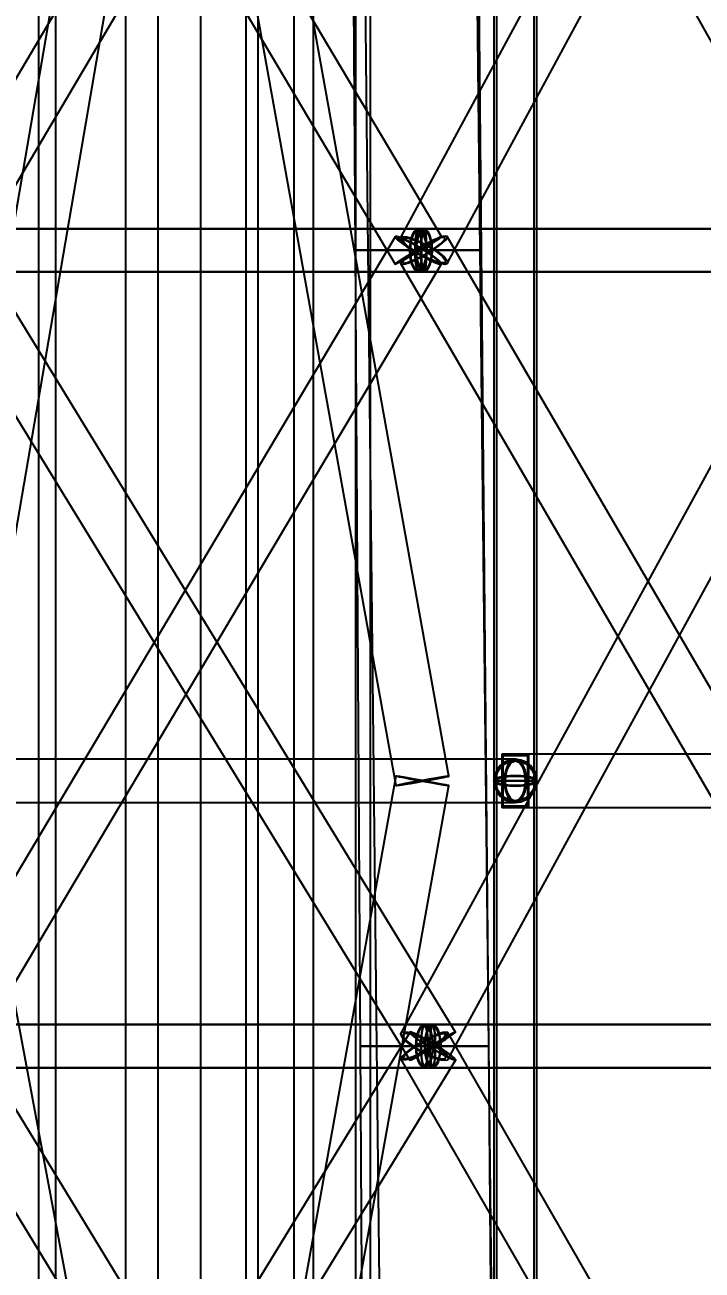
# Model space of a CAD drawing. Header units: millimetres. Extents: x -123812 to 252100, y -3000 to 639000.
# Drawn here: x 748 to 7129, y 270389 to 282124 of the extents above; entities that cross this region are included whole.
import ezdxf

# ---------------------------------------------------------------- set-up
doc = ezdxf.new("R2010")
doc.units = ezdxf.units.MM
for name, color, linetype, lineweight in [('D-STR-CORE', 7, 'Continuous', 25), ('D-STR-DIM', 7, 'Continuous', 13), ('D-STR-STRC', 7, 'Continuous', 25)]:
    doc.layers.add(name, color=color, linetype=linetype, lineweight=lineweight)
doc.styles.add('OpenSansCondensed-Light', font='OpenSansCondensed-Light.ttf')
doc.styles.add('TOWER_UNICODE', font='Arial Unicode.ttf')
doc.dimstyles.new('EZDXF', dxfattribs={"dimtxt": 0.25, "dimasz": 0.175, "dimexe": 0.375, "dimexo": 0.125, "dimgap": 0.1, "dimtad": 1, "dimlfac": 100, "dimzin": 12, "dimdsep": 46, "dimtxsty": 'OpenSansCondensed-Light', "dimblk": 'ARCHTICK', "dimcen": 2.5, "dimazin": 3, "dimtfac": 0.5, "dimtmove": 2, "dimatfit": 3})

# ---------------------------------------------------------------- blocks, each defined once
blk = doc.blocks.new('_ARCHTICK')
at = {"color": 0, "linetype": 'BYBLOCK', "const_width": 0.15}
blk.add_lwpolyline([(-0.5, -0.5), (0.5, 0.5)], dxfattribs=at)

msp = doc.modelspace()

# ---------------------------------------------------------------- linework, layer by layer
at = {"layer": 'D-STR-CORE'}
for points in [[(0, 100000), (0, 375000), (1035.3, 375000), (1035.3, 100000)], [(0, 100000), (0, 375000), (1035.3, 375000), (1035.3, 100000)], [(880, 100000), (880, 375000), (2000, 375000), (2000, 100000)], [(880, 100000), (880, 375000), (2000, 375000), (2000, 100000)], [(1700, 100000), (1700, 375000), (2828.4, 375000), (2828.4, 100000)], [(1700, 100000), (1700, 375000), (2828.4, 375000), (2828.4, 100000)], [(2404.2, 100000), (2404.2, 375000), (3464.1, 375000), (3464.1, 100000)], [(2404.2, 100000), (2404.2, 375000), (3464.1, 375000), (3464.1, 100000)], [(2944.5, 100000), (2944.5, 375000), (3863.7, 375000), (3863.7, 100000)], [(2944.5, 100000), (2944.5, 375000), (3863.7, 375000), (3863.7, 100000)], [(3284.1, 100000), (3284.1, 375000), (4000, 375000), (4000, 100000)], [(3284.1, 100000), (3284.1, 375000), (4000, 375000), (4000, 100000)]]:
    msp.add_lwpolyline(points, close=True, dxfattribs=at)
at = {"layer": 'D-STR-STRC'}
for points in [[(4034.4, 300042.9), (-250.3, 275042.9), (-241.8, 275041.4), (-216.8, 275037.1), (-177, 275030.3), (-125.2, 275021.4), (-64.8, 275011), (0, 274999.9), (64.8, 274988.8), (125.2, 274978.5), (177, 274969.6), (216.8, 274962.8), (241.8, 274958.5), (250.3, 274957.1), (4535.1, 299957.1)], [(-250, 299955.1), (4243.9, 274955.1), (4252.5, 274955.5), (4277.4, 274958.9), (4317.2, 274965.2), (4368.9, 274973.8), (4429.2, 274984.2), (4493.9, 274995.7), (4558.6, 275007.5), (4618.9, 275018.7), (4670.7, 275028.7), (4710.4, 275036.8), (4735.4, 275042.3), (4743.9, 275044.9), (250, 300044.9)], [(5166.2, 300000), (5166.2, 275000), (5173.1, 274987.3), (5193.4, 274975.5), (5225.7, 274965.4), (5267.8, 274957.6), (5316.8, 274952.8), (5369.4, 274951.1), (5421.9, 274952.8), (5471, 274957.6), (5513, 274965.4), (5545.3, 274975.5), (5565.6, 274987.3), (5572.6, 275000), (5572.6, 300000)], [(4208.1, 287626.3), (-218.8, 280126.3), (-208.7, 280113.2), (-184.3, 280092.5), (-147.3, 280065.4), (-100.4, 280033.8), (-46.5, 280000), (10.4, 279966.2), (66.7, 279934.6), (118.5, 279907.5), (162.1, 279886.8), (194.7, 279873.7), (214.1, 279869.3), (218.8, 279873.7), (4645.7, 287373.7)], [(-217.6, 287370), (4237.9, 279870), (4250.2, 279874.4), (4276.4, 279887.4), (4314.8, 279908.1), (4362.9, 279935), (4417.2, 279966.4), (4474.2, 280000), (4529.9, 280033.6), (4580.5, 280065), (4622.6, 280091.9), (4653.3, 280112.6), (4670.6, 280125.6), (4673.2, 280130), (217.6, 287630)], [(4173.9, 287374.4), (8390.5, 279874.4), (8405.3, 279869.9), (8434.2, 279874.4), (8475.1, 279887.4), (8525.3, 279908), (8581.4, 279935), (8639.4, 279966.3), (8695.5, 280000), (8745.9, 280033.7), (8787.1, 280065), (8816.3, 280092), (8831.5, 280112.6), (8831.7, 280125.6), (4615.2, 287625.6)], [(8338.1, 287625.9), (4289.6, 280125.9), (4282.9, 280112.9), (4291.5, 280092.2), (4314.9, 280065.2), (4351.5, 280033.7), (4398.7, 280000), (4453.4, 279966.3), (4511.7, 279934.8), (4569.9, 279907.8), (4623.8, 279887.1), (4669.8, 279874.1), (4704.8, 279869.6), (4726.3, 279874.1), (8774.9, 287374.1)], [(218.9, 272372.3), (4674.5, 279872.3), (4667.1, 279885.5), (4645.3, 279906.5), (4610.6, 279933.9), (4565.3, 279965.8), (4512.6, 280000), (4455.9, 280034.2), (4399.3, 280066.1), (4346.4, 280093.5), (4301.1, 280114.5), (4266.2, 280127.7), (4244.2, 280132.2), (4236.7, 280127.7), (-218.9, 272627.7)], [(-215.9, 279867.1), (4374.5, 272367.1), (4386.7, 272371.7), (4412.9, 272384.9), (4451.1, 272406.1), (4498.8, 272433.6), (4552.8, 272465.6), (4609.3, 272500), (4664.5, 272534.4), (4714.7, 272566.4), (4756.4, 272593.9), (4786.8, 272615.1), (4803.8, 272628.3), (4806.2, 272632.9), (215.9, 280132.9)], [(0, 279796.8), (4508, 279796.8), (4514.7, 279803.7), (4520.9, 279824), (4526.3, 279856.3), (4530.4, 279898.4), (4533, 279947.4), (4533.9, 280000), (4533, 280052.6), (4530.4, 280101.6), (4526.3, 280143.7), (4520.9, 280176), (4514.7, 280196.3), (4508, 280203.2), (0, 280203.2)], [(0, 279796.8), (4455.6, 279796.8), (4463.4, 279803.7), (4470.7, 279824), (4477, 279856.3), (4481.8, 279898.4), (4484.8, 279947.4), (4485.8, 280000), (4484.8, 280052.6), (4481.8, 280101.6), (4477, 280143.7), (4470.7, 280176), (4463.4, 280196.3), (4455.6, 280203.2), (0, 280203.2)], [(8386.3, 280115.1), (4288.4, 272615.1), (4295, 272594), (4316.5, 272566.4), (4351.4, 272534.4), (4397.3, 272500), (4451.1, 272465.6), (4509.2, 272433.6), (4567.5, 272406), (4622.1, 272384.9), (4669.3, 272371.6), (4705.8, 272367.1), (4729.2, 272371.6), (4737.9, 272384.9), (8835.8, 279884.9)], [(9097.5, 272628.5), (4727, 280128.5), (4713, 280133.1), (4684.9, 280128.5), (4644.9, 280115.2), (4595.5, 280094.1), (4540.1, 280066.5), (4482.5, 280034.4), (4426.7, 280000), (4376.4, 279965.6), (4335.1, 279933.5), (4305.6, 279905.9), (4289.8, 279884.8), (4288.9, 279871.5), (8659.4, 272371.5)], [(8611.1, 280203.2), (4455.6, 280203.2), (4434.8, 280196.3), (4415.4, 280176), (4398.7, 280143.7), (4385.9, 280101.6), (4377.9, 280052.6), (4375.2, 280000), (4377.9, 279947.4), (4385.9, 279898.4), (4398.7, 279856.3), (4415.4, 279824), (4434.8, 279803.7), (4455.6, 279796.8), (8611.1, 279796.8)], [(8715.9, 280203.2), (4508, 280203.2), (4488.3, 280196.3), (4469.9, 280176), (4454.2, 280143.7), (4442.1, 280101.6), (4434.5, 280052.6), (4431.9, 280000), (4434.5, 279947.4), (4442.1, 279898.4), (4454.2, 279856.3), (4469.9, 279824), (4488.3, 279803.7), (4508, 279796.8), (8715.9, 279796.8)], [(0, 274796.8), (5369.4, 274796.8), (5395.7, 274803.7), (5420.2, 274824), (5441.2, 274856.3), (5457.3, 274898.4), (5467.5, 274947.4), (5471, 275000), (5467.5, 275052.6), (5457.3, 275101.6), (5441.2, 275143.7), (5420.2, 275176), (5395.7, 275196.3), (5369.4, 275203.2), (0, 275203.2)], [(0, 274796.8), (5369.4, 274796.8), (5395.7, 274803.7), (5420.2, 274824), (5441.2, 274856.3), (5457.3, 274898.4), (5467.5, 274947.4), (5471, 275000), (5467.5, 275052.6), (5457.3, 275101.6), (5441.2, 275143.7), (5420.2, 275176), (5395.7, 275196.3), (5369.4, 275203.2), (0, 275203.2)], [(250, 249955.1), (4743.9, 274955.1), (4735.4, 274957.1), (4710.4, 274962.2), (4670.7, 274969.7), (4618.9, 274979.4), (4558.6, 274990.4), (4493.9, 275002.1), (4429.2, 275013.7), (4368.9, 275024.3), (4317.2, 275033.3), (4277.4, 275040), (4252.5, 275044), (4243.9, 275044.9), (-250, 250044.9)], [(4914.6, 250046.6), (249.7, 275046.6), (241.2, 275045.9), (216.2, 275042.2), (176.6, 275035.5), (124.8, 275026.4), (64.6, 275015.6), (0, 275003.6), (-64.6, 274991.5), (-124.8, 274979.9), (-176.6, 274969.6), (-216.2, 274961.5), (-241.2, 274955.9), (-249.7, 274953.4), (4415.2, 249953.4)], [(5572.6, 250000), (5572.6, 275000), (5565.6, 275012.7), (5545.3, 275024.5), (5513, 275034.6), (5471, 275042.4), (5421.9, 275047.2), (5369.4, 275048.9), (5316.8, 275047.2), (5267.8, 275042.4), (5225.7, 275034.6), (5193.4, 275024.5), (5173.1, 275012.7), (5166.2, 275000), (5166.2, 250000)], [(216.7, 264870.5), (4807, 272370.5), (4796.5, 272383.9), (4772, 272405.2), (4735, 272433), (4688.2, 272465.3), (4634.8, 272500), (4578.3, 272534.7), (4522.6, 272567), (4471.6, 272594.8), (4428.6, 272616.1), (4396.7, 272629.5), (4378, 272634.1), (4373.7, 272629.5), (-216.7, 265129.5)], [(4783.1, 265132.5), (215.9, 272632.5), (202.7, 272628), (175.8, 272614.7), (136.8, 272593.7), (88.6, 272566.2), (34.3, 272534.3), (-22.4, 272500), (-77.5, 272465.7), (-127.3, 272433.8), (-168.5, 272406.3), (-198.1, 272385.3), (-214.3, 272372), (-215.9, 272367.5), (4351.3, 264867.5)], [(0, 272296.8), (4590.4, 272296.8), (4597, 272303.7), (4603.2, 272324), (4608.5, 272356.3), (4612.6, 272398.4), (4615.1, 272447.4), (4616, 272500), (4615.1, 272552.6), (4612.6, 272601.6), (4608.5, 272643.7), (4603.2, 272676), (4597, 272696.3), (4590.4, 272703.2), (0, 272703.2)], [(0, 272296.8), (4513.1, 272296.8), (4521.4, 272303.7), (4529.1, 272324), (4535.7, 272356.3), (4540.8, 272398.4), (4543.9, 272447.4), (4545, 272500), (4543.9, 272552.6), (4540.8, 272601.6), (4535.7, 272643.7), (4529.1, 272676), (4521.4, 272696.3), (4513.1, 272703.2), (0, 272703.2)], [(9049.4, 265128.3), (4732.1, 272628.3), (4716.2, 272632.8), (4686.6, 272628.3), (4645.1, 272615), (4594.6, 272593.9), (4538.5, 272566.4), (4480.8, 272534.4), (4425.2, 272500), (4375.6, 272465.6), (4335.4, 272433.6), (4307.3, 272406.1), (4293.3, 272385), (4294.2, 272371.7), (8611.5, 264871.7)], [(8723.9, 272703.2), (4513.1, 272703.2), (4492, 272696.3), (4472.3, 272676), (4455.4, 272643.7), (4442.5, 272601.6), (4434.3, 272552.6), (4431.5, 272500), (4434.3, 272447.4), (4442.5, 272398.4), (4455.4, 272356.3), (4472.3, 272324), (4492, 272303.7), (4513.1, 272296.8), (8723.9, 272296.8)], [(8878.4, 272703.2), (4590.4, 272703.2), (4570.9, 272696.3), (4552.7, 272676), (4537.1, 272643.7), (4525.1, 272601.6), (4517.6, 272552.6), (4515, 272500), (4517.6, 272447.4), (4525.1, 272398.4), (4537.1, 272356.3), (4552.7, 272324), (4570.9, 272303.7), (4590.4, 272296.8), (8878.4, 272296.8)]]:
    msp.add_lwpolyline(points, dxfattribs=at)
for points in [[(5191.6, 275000), (5547.2, 275000), (5547.2, 300000), (5191.6, 300000)], [(5191.6, 275000), (5547.2, 275000), (5547.2, 300000), (5191.6, 300000)], [(3808.2, 287500), (3859.3, 280000), (5051.8, 280000), (4980.9, 287500)], [(3899.2, 287500), (3979.6, 280000), (5036.4, 280000), (4954.6, 287500)], [(-55.3, 279800), (7828.8, 279800), (7828.8, 280200), (-55.3, 280200)], [(-50.4, 279800), (7918.5, 279800), (7918.5, 280200), (-50.4, 280200)], [(4398.6, 280000), (4455.2, 279965.8), (4511.9, 279933.9), (4564.7, 279906.5), (4610.1, 279885.5), (4645, 279872.3), (4666.9, 279867.8), (4674.5, 279872.3), (4667.1, 279885.5), (4645.3, 279906.5), (4610.6, 279933.9), (4565.3, 279965.8), (4512.6, 280000), (4455.9, 280034.2), (4399.3, 280066.1), (4346.4, 280093.5), (4301.1, 280114.5), (4266.2, 280127.7), (4244.2, 280132.2), (4236.7, 280127.7), (4244, 280114.5), (4265.8, 280093.5), (4300.5, 280066.1), (4345.8, 280034.2)], [(4474.2, 280000), (4417.2, 279966.4), (4362.9, 279935), (4314.8, 279908.1), (4276.4, 279887.4), (4250.2, 279874.4), (4237.9, 279870), (4240.5, 279874.4), (4257.8, 279887.4), (4288.5, 279908.1), (4330.7, 279935), (4381.3, 279966.4), (4437, 280000), (4493.9, 280033.6), (4548.3, 280065), (4596.3, 280091.9), (4634.8, 280112.6), (4661, 280125.6), (4673.2, 280130), (4670.6, 280125.6), (4653.3, 280112.6), (4622.6, 280091.9), (4580.5, 280065), (4529.9, 280033.6)], [(4404.2, 280000), (4455.2, 279969.1), (4506.3, 279940.4), (4554, 279915.7), (4594.9, 279896.8), (4626.3, 279884.9), (4646.1, 279880.8), (4652.9, 279884.9), (4646.3, 279896.8), (4626.7, 279915.7), (4595.4, 279940.4), (4554.5, 279969.1), (4507, 280000), (4455.9, 280030.9), (4404.8, 280059.6), (4357.2, 280084.3), (4316.3, 280103.2), (4284.8, 280115.1), (4265, 280119.2), (4258.2, 280115.1), (4264.9, 280103.2), (4284.5, 280084.3), (4315.8, 280059.6), (4356.6, 280030.9)], [(4472.3, 280000), (4421, 279969.7), (4372, 279941.4), (4328.7, 279917.1), (4294, 279898.5), (4270.4, 279886.8), (4259.4, 279882.8), (4261.7, 279886.8), (4277.3, 279898.5), (4305, 279917.1), (4343, 279941.4), (4388.6, 279969.7), (4438.8, 280000), (4490.2, 280030.3), (4539.2, 280058.6), (4582.5, 280082.9), (4617.1, 280101.5), (4640.8, 280113.2), (4651.8, 280117.2), (4649.4, 280113.2), (4633.9, 280101.5), (4606.2, 280082.9), (4568.2, 280058.6), (4522.5, 280030.3)], [(4617.2, 280000), (4664.4, 279966.3), (4701, 279934.8), (4724.4, 279907.8), (4733, 279887.1), (4726.3, 279874.1), (4704.8, 279869.6), (4669.8, 279874.1), (4623.8, 279887.1), (4569.9, 279907.8), (4511.7, 279934.8), (4453.4, 279966.3), (4398.7, 280000), (4351.5, 280033.7), (4314.9, 280065.2), (4291.5, 280092.2), (4282.9, 280112.9), (4289.6, 280125.9), (4311.2, 280130.4), (4346.2, 280125.9), (4392.2, 280112.9), (4446.1, 280092.2), (4504.2, 280065.2), (4562.6, 280033.7)], [(4426.7, 280000), (4376.4, 279965.6), (4335.1, 279933.5), (4305.6, 279905.9), (4289.8, 279884.8), (4288.9, 279871.5), (4303, 279866.9), (4331, 279871.5), (4371.1, 279884.8), (4420.5, 279905.9), (4475.8, 279933.5), (4533.4, 279965.6), (4589.2, 280000), (4639.5, 280034.4), (4680.8, 280066.5), (4710.4, 280094.1), (4726.1, 280115.2), (4727, 280128.5), (4713, 280133.1), (4684.9, 280128.5), (4644.9, 280115.2), (4595.5, 280094.1), (4540.1, 280066.5), (4482.5, 280034.4)], [(4606.5, 280000), (4649, 279969.6), (4682, 279941.2), (4703.1, 279916.9), (4710.9, 279898.2), (4704.8, 279886.5), (4685.4, 279882.5), (4653.8, 279886.5), (4612.4, 279898.2), (4563.8, 279916.9), (4511.4, 279941.2), (4458.7, 279969.6), (4409.4, 280000), (4366.9, 280030.4), (4333.9, 280058.8), (4312.8, 280083.1), (4305, 280101.8), (4311.1, 280113.5), (4330.5, 280117.5), (4362.1, 280113.5), (4403.6, 280101.8), (4452.2, 280083.1), (4504.6, 280058.8), (4557.2, 280030.4)], [(4434.7, 280000), (4389.4, 279968.9), (4352.1, 279940), (4325.5, 279915.2), (4311.3, 279896.1), (4310.5, 279884.1), (4323.1, 279880), (4348.4, 279884.1), (4384.5, 279896.1), (4429.1, 279915.2), (4479, 279940), (4530.9, 279968.9), (4581.2, 280000), (4626.5, 280031.1), (4663.8, 280060), (4690.4, 280084.8), (4704.6, 280103.9), (4705.4, 280115.9), (4692.8, 280120), (4667.5, 280115.9), (4631.4, 280103.9), (4586.9, 280084.8), (4536.9, 280060), (4485, 280031.1)], [(4536, 280000), (4533.2, 279947.4), (4525.2, 279898.4), (4512.4, 279856.3), (4495.8, 279824), (4476.4, 279803.7), (4455.6, 279796.8), (4434.8, 279803.7), (4415.4, 279824), (4398.7, 279856.3), (4385.9, 279898.4), (4377.9, 279947.4), (4375.2, 280000), (4377.9, 280052.6), (4385.9, 280101.6), (4398.7, 280143.7), (4415.4, 280176), (4434.8, 280196.3), (4455.6, 280203.2), (4476.4, 280196.3), (4495.8, 280176), (4512.4, 280143.7), (4525.2, 280101.6), (4533.2, 280052.6)], [(4529.6, 280000), (4527.1, 279951.5), (4519.7, 279906.4), (4507.9, 279867.6), (4492.6, 279837.9), (4474.7, 279819.2), (4455.6, 279812.8), (4436.4, 279819.2), (4418.5, 279837.9), (4403.2, 279867.6), (4391.4, 279906.4), (4384, 279951.5), (4381.5, 280000), (4384, 280048.5), (4391.4, 280093.6), (4403.2, 280132.4), (4418.5, 280162.1), (4436.4, 280180.8), (4455.6, 280187.2), (4474.7, 280180.8), (4492.6, 280162.1), (4507.9, 280132.4), (4519.7, 280093.6), (4527.1, 280048.5)], [(4485.8, 280000), (4484.8, 279947.4), (4481.8, 279898.4), (4477, 279856.3), (4470.7, 279824), (4463.4, 279803.7), (4455.6, 279796.8), (4447.7, 279803.7), (4440.5, 279824), (4434.2, 279856.3), (4429.4, 279898.4), (4426.4, 279947.4), (4425.3, 280000), (4426.4, 280052.6), (4429.4, 280101.6), (4434.2, 280143.7), (4440.5, 280176), (4447.7, 280196.3), (4455.6, 280203.2), (4463.4, 280196.3), (4470.7, 280176), (4477, 280143.7), (4481.8, 280101.6), (4484.8, 280052.6)], [(4483.4, 280000), (4482.5, 279951.5), (4479.7, 279906.4), (4475.3, 279867.6), (4469.5, 279837.9), (4462.8, 279819.2), (4455.6, 279812.8), (4448.4, 279819.2), (4441.6, 279837.9), (4435.9, 279867.6), (4431.4, 279906.4), (4428.7, 279951.5), (4427.7, 280000), (4428.7, 280048.5), (4431.4, 280093.6), (4435.9, 280132.4), (4441.6, 280162.1), (4448.4, 280180.8), (4455.6, 280187.2), (4462.8, 280180.8), (4469.5, 280162.1), (4475.3, 280132.4), (4479.7, 280093.6), (4482.5, 280048.5)], [(4584.1, 280000), (4581.5, 279947.4), (4573.9, 279898.4), (4561.8, 279856.3), (4546, 279824), (4527.7, 279803.7), (4508, 279796.8), (4488.3, 279803.7), (4469.9, 279824), (4454.2, 279856.3), (4442.1, 279898.4), (4434.5, 279947.4), (4431.9, 280000), (4434.5, 280052.6), (4442.1, 280101.6), (4454.2, 280143.7), (4469.9, 280176), (4488.3, 280196.3), (4508, 280203.2), (4527.7, 280196.3), (4546, 280176), (4561.8, 280143.7), (4573.9, 280101.6), (4581.5, 280052.6)], [(4578.1, 280000), (4575.7, 279951.5), (4568.7, 279906.4), (4557.5, 279867.6), (4543, 279837.9), (4526.1, 279819.2), (4508, 279812.8), (4489.8, 279819.2), (4472.9, 279837.9), (4458.4, 279867.6), (4447.2, 279906.4), (4440.2, 279951.5), (4437.9, 280000), (4440.2, 280048.5), (4447.2, 280093.6), (4458.4, 280132.4), (4472.9, 280162.1), (4489.8, 280180.8), (4508, 280187.2), (4526.1, 280180.8), (4543, 280162.1), (4557.5, 280132.4), (4568.7, 280093.6), (4575.7, 280048.5)], [(4533.9, 280000), (4533, 279947.4), (4530.4, 279898.4), (4526.3, 279856.3), (4520.9, 279824), (4514.7, 279803.7), (4508, 279796.8), (4501.3, 279803.7), (4495, 279824), (4489.6, 279856.3), (4485.5, 279898.4), (4482.9, 279947.4), (4482, 280000), (4482.9, 280052.6), (4485.5, 280101.6), (4489.6, 280143.7), (4495, 280176), (4501.3, 280196.3), (4508, 280203.2), (4514.7, 280196.3), (4520.9, 280176), (4526.3, 280143.7), (4530.4, 280101.6), (4533, 280052.6)], [(4531.8, 280000), (4531, 279951.5), (4528.6, 279906.4), (4524.8, 279867.6), (4519.9, 279837.9), (4514.1, 279819.2), (4508, 279812.8), (4501.8, 279819.2), (4496, 279837.9), (4491.1, 279867.6), (4487.3, 279906.4), (4484.9, 279951.5), (4484.1, 280000), (4484.9, 280048.5), (4487.3, 280093.6), (4491.1, 280132.4), (4496, 280162.1), (4501.8, 280180.8), (4508, 280187.2), (4514.1, 280180.8), (4519.9, 280162.1), (4524.8, 280132.4), (4528.6, 280093.6), (4531, 280048.5)], [(3859.3, 280000), (3907, 272500), (5119.3, 272500), (5051.8, 280000)], [(5051.8, 280000), (5031.5, 280000), (4971.9, 280000), (4877.2, 280000), (4753.7, 280000), (4609.9, 280000), (4455.6, 280000), (4301.3, 280000), (4157.5, 280000), (4034, 280000), (3939.2, 280000), (3879.7, 280000), (3859.3, 280000), (3879.7, 280000), (3939.2, 280000), (4034, 280000), (4157.5, 280000), (4301.3, 280000), (4455.6, 280000), (4609.9, 280000), (4753.7, 280000), (4877.2, 280000), (4971.9, 280000), (5031.5, 280000)], [(3979.6, 280000), (4061.3, 272500), (5119.5, 272500), (5036.4, 280000)], [(5036.4, 280000), (5018.3, 280000), (4965.6, 280000), (4881.6, 280000), (4772.2, 280000), (4644.7, 280000), (4508, 280000), (4371.2, 280000), (4243.8, 280000), (4134.3, 280000), (4050.4, 280000), (3997.6, 280000), (3979.6, 280000), (3997.6, 280000), (4050.4, 280000), (4134.3, 280000), (4243.8, 280000), (4371.2, 280000), (4508, 280000), (4644.7, 280000), (4772.2, 280000), (4881.6, 280000), (4965.6, 280000), (5018.3, 280000)], [(5166.2, 275000), (5173.1, 274947.4), (5193.4, 274898.4), (5225.7, 274856.3), (5267.8, 274824), (5316.8, 274803.7), (5369.4, 274796.8), (5421.9, 274803.7), (5471, 274824), (5513, 274856.3), (5545.3, 274898.4), (5565.6, 274947.4), (5572.6, 275000), (5565.6, 275052.6), (5545.3, 275101.6), (5513, 275143.7), (5471, 275176), (5421.9, 275196.3), (5369.4, 275203.2), (5316.8, 275196.3), (5267.8, 275176), (5225.7, 275143.7), (5193.4, 275101.6), (5173.1, 275052.6)], [(5556.6, 275000), (5550.2, 274951.5), (5531.5, 274906.4), (5501.7, 274867.6), (5463, 274837.9), (5417.8, 274819.2), (5369.4, 274812.8), (5320.9, 274819.2), (5275.8, 274837.9), (5237, 274867.6), (5207.2, 274906.4), (5188.5, 274951.5), (5182.2, 275000), (5188.5, 275048.5), (5207.2, 275093.6), (5237, 275132.4), (5275.8, 275162.1), (5320.9, 275180.8), (5369.4, 275187.2), (5417.8, 275180.8), (5463, 275162.1), (5501.7, 275132.4), (5531.5, 275093.6), (5550.2, 275048.5)], [(5244.4, 274750), (14013.6, 274750), (14013.6, 275250), (5244.4, 275250)], [(5494.4, 275250), (5244.4, 275250), (5244.4, 274750), (5494.4, 274750)], [(5244.4, 274750), (13737.8, 274750), (13737.8, 275250), (5244.4, 275250)], [(5244.4, 275250), (5494.4, 275250), (5494.4, 274750), (5244.4, 274750)], [(5488.4, 275238), (5250.4, 275238), (5250.4, 274762), (5488.4, 274762)], [(5250.4, 275238), (5488.4, 275238), (5488.4, 274762), (5250.4, 274762)], [(5471, 275000), (5467.5, 274947.4), (5457.3, 274898.4), (5441.2, 274856.3), (5420.2, 274824), (5395.7, 274803.7), (5369.4, 274796.8), (5343.1, 274803.7), (5318.6, 274824), (5297.5, 274856.3), (5281.4, 274898.4), (5271.2, 274947.4), (5267.8, 275000), (5271.2, 275052.6), (5281.4, 275101.6), (5297.5, 275143.7), (5318.6, 275176), (5343.1, 275196.3), (5369.4, 275203.2), (5395.7, 275196.3), (5420.2, 275176), (5441.2, 275143.7), (5457.3, 275101.6), (5467.5, 275052.6)], [(5471, 275000), (5467.5, 274947.4), (5457.3, 274898.4), (5441.2, 274856.3), (5420.2, 274824), (5395.7, 274803.7), (5369.4, 274796.8), (5343.1, 274803.7), (5318.6, 274824), (5297.5, 274856.3), (5281.4, 274898.4), (5271.2, 274947.4), (5267.8, 275000), (5271.2, 275052.6), (5281.4, 275101.6), (5297.5, 275143.7), (5318.6, 275176), (5343.1, 275196.3), (5369.4, 275203.2), (5395.7, 275196.3), (5420.2, 275176), (5441.2, 275143.7), (5457.3, 275101.6), (5467.5, 275052.6)], [(5463, 275000), (5459.8, 274951.5), (5450.4, 274906.4), (5435.5, 274867.6), (5416.2, 274837.9), (5393.6, 274819.2), (5369.4, 274812.8), (5345.1, 274819.2), (5322.6, 274837.9), (5303.2, 274867.6), (5288.3, 274906.4), (5278.9, 274951.5), (5275.8, 275000), (5278.9, 275048.5), (5288.3, 275093.6), (5303.2, 275132.4), (5322.6, 275162.1), (5345.1, 275180.8), (5369.4, 275187.2), (5393.6, 275180.8), (5416.2, 275162.1), (5435.5, 275132.4), (5450.4, 275093.6), (5459.8, 275048.5)], [(5463, 275000), (5459.8, 274951.5), (5450.4, 274906.4), (5435.5, 274867.6), (5416.2, 274837.9), (5393.6, 274819.2), (5369.4, 274812.8), (5345.1, 274819.2), (5322.6, 274837.9), (5303.2, 274867.6), (5288.3, 274906.4), (5278.9, 274951.5), (5275.8, 275000), (5278.9, 275048.5), (5288.3, 275093.6), (5303.2, 275132.4), (5322.6, 275162.1), (5345.1, 275180.8), (5369.4, 275187.2), (5393.6, 275180.8), (5416.2, 275162.1), (5435.5, 275132.4), (5450.4, 275093.6), (5459.8, 275048.5)], [(4493.9, 275002.1), (4429.2, 275013.7), (4368.9, 275024.3), (4317.2, 275033.3), (4277.4, 275040), (4252.5, 275044), (4243.9, 275044.9), (4252.5, 275042.9), (4277.4, 275037.8), (4317.2, 275030.3), (4368.9, 275020.6), (4429.2, 275009.6), (4493.9, 274997.9), (4558.6, 274986.3), (4618.9, 274975.7), (4670.7, 274966.7), (4710.4, 274960), (4735.4, 274956), (4743.9, 274955.1), (4735.4, 274957.1), (4710.4, 274962.2), (4670.7, 274969.7), (4618.9, 274979.4), (4558.6, 274990.4)], [(4493.9, 275004.3), (4429.2, 274992.5), (4368.9, 274981.3), (4317.2, 274971.3), (4277.4, 274963.2), (4252.5, 274957.7), (4243.9, 274955.1), (4252.5, 274955.5), (4277.4, 274958.9), (4317.2, 274965.2), (4368.9, 274973.8), (4429.2, 274984.2), (4493.9, 274995.7), (4558.6, 275007.5), (4618.9, 275018.7), (4670.7, 275028.7), (4710.4, 275036.8), (4735.4, 275042.3), (4743.9, 275044.9), (4735.4, 275044.5), (4710.4, 275041.1), (4670.7, 275034.8), (4618.9, 275026.2), (4558.6, 275015.8)], [(4493.9, 275001.9), (4435.6, 275012.3), (4381.2, 275021.9), (4334.6, 275030), (4298.7, 275036), (4276.2, 275039.6), (4268.5, 275040.5), (4276.2, 275038.6), (4298.7, 275034.1), (4334.6, 275027.3), (4381.2, 275018.6), (4435.6, 275008.6), (4493.9, 274998.1), (4552.3, 274987.7), (4606.6, 274978.1), (4653.3, 274970), (4689.1, 274964), (4711.6, 274960.4), (4719.3, 274959.5), (4711.6, 274961.4), (4689.1, 274965.9), (4653.3, 274972.7), (4606.6, 274981.4), (4552.3, 274991.4)], [(4493.9, 275003.9), (4435.6, 274993.3), (4381.2, 274983.1), (4334.6, 274974.1), (4298.7, 274966.9), (4276.2, 274961.9), (4268.5, 274959.5), (4276.2, 274959.9), (4298.7, 274963), (4334.6, 274968.6), (4381.2, 274976.4), (4435.6, 274985.8), (4493.9, 274996.1), (4552.3, 275006.7), (4606.6, 275016.9), (4653.3, 275025.9), (4689.1, 275033.1), (4711.6, 275038.1), (4719.3, 275040.5), (4711.6, 275040.1), (4689.1, 275037), (4653.3, 275031.4), (4606.6, 275023.6), (4552.3, 275014.2)], [(5369.4, 274951.1), (5316.8, 274952.8), (5267.8, 274957.6), (5225.7, 274965.4), (5193.4, 274975.5), (5173.1, 274987.3), (5166.2, 275000), (5173.1, 275012.7), (5193.4, 275024.5), (5225.7, 275034.6), (5267.8, 275042.4), (5316.8, 275047.2), (5369.4, 275048.9), (5421.9, 275047.2), (5471, 275042.4), (5513, 275034.6), (5545.3, 275024.5), (5565.6, 275012.7), (5572.6, 275000), (5565.6, 274987.3), (5545.3, 274975.5), (5513, 274965.4), (5471, 274957.6), (5421.9, 274952.8)], [(5369.4, 274951.1), (5316.8, 274952.8), (5267.8, 274957.6), (5225.7, 274965.4), (5193.4, 274975.5), (5173.1, 274987.3), (5166.2, 275000), (5173.1, 275012.7), (5193.4, 275024.5), (5225.7, 275034.6), (5267.8, 275042.4), (5316.8, 275047.2), (5369.4, 275048.9), (5421.9, 275047.2), (5471, 275042.4), (5513, 275034.6), (5545.3, 275024.5), (5565.6, 275012.7), (5572.6, 275000), (5565.6, 274987.3), (5545.3, 274975.5), (5513, 274965.4), (5471, 274957.6), (5421.9, 274952.8)], [(5369.4, 274954.9), (5320.9, 274956.5), (5275.8, 274961), (5237, 274968.1), (5207.2, 274977.5), (5188.5, 274988.3), (5182.2, 275000), (5188.5, 275011.7), (5207.2, 275022.5), (5237, 275031.9), (5275.8, 275039), (5320.9, 275043.5), (5369.4, 275045.1), (5417.8, 275043.5), (5463, 275039), (5501.7, 275031.9), (5531.5, 275022.5), (5550.2, 275011.7), (5556.6, 275000), (5550.2, 274988.3), (5531.5, 274977.5), (5501.7, 274968.1), (5463, 274961), (5417.8, 274956.5)], [(5369.4, 274954.9), (5320.9, 274956.5), (5275.8, 274961), (5237, 274968.1), (5207.2, 274977.5), (5188.5, 274988.3), (5182.2, 275000), (5188.5, 275011.7), (5207.2, 275022.5), (5237, 275031.9), (5275.8, 275039), (5320.9, 275043.5), (5369.4, 275045.1), (5417.8, 275043.5), (5463, 275039), (5501.7, 275031.9), (5531.5, 275022.5), (5550.2, 275011.7), (5556.6, 275000), (5550.2, 274988.3), (5531.5, 274977.5), (5501.7, 274968.1), (5463, 274961), (5417.8, 274956.5)], [(5191.6, 250000), (5547.2, 250000), (5547.2, 275000), (5191.6, 275000)], [(5547.2, 275000), (5541.1, 275000), (5523.3, 275000), (5495.1, 275000), (5458.3, 275000), (5415.4, 275000), (5369.4, 275000), (5323.3, 275000), (5280.5, 275000), (5243.6, 275000), (5215.4, 275000), (5197.6, 275000), (5191.6, 275000), (5197.6, 275000), (5215.4, 275000), (5243.6, 275000), (5280.5, 275000), (5323.3, 275000), (5369.4, 275000), (5415.4, 275000), (5458.3, 275000), (5495.1, 275000), (5523.3, 275000), (5541.1, 275000)], [(5191.6, 250000), (5547.2, 250000), (5547.2, 275000), (5191.6, 275000)], [(5547.2, 275000), (5541.1, 275000), (5523.3, 275000), (5495.1, 275000), (5458.3, 275000), (5415.4, 275000), (5369.4, 275000), (5323.3, 275000), (5280.5, 275000), (5243.6, 275000), (5215.4, 275000), (5197.6, 275000), (5191.6, 275000), (5197.6, 275000), (5215.4, 275000), (5243.6, 275000), (5280.5, 275000), (5323.3, 275000), (5369.4, 275000), (5415.4, 275000), (5458.3, 275000), (5495.1, 275000), (5523.3, 275000), (5541.1, 275000)], [(-56.9, 272300), (7937.2, 272300), (7937.2, 272700), (-56.9, 272700)], [(-49.8, 272300), (8069.7, 272300), (8069.7, 272700), (-49.8, 272700)], [(4397.3, 272500), (4451.1, 272465.6), (4509.2, 272433.6), (4567.5, 272406), (4622.1, 272384.9), (4669.3, 272371.6), (4705.8, 272367.1), (4729.2, 272371.6), (4737.9, 272384.9), (4731.2, 272406), (4709.7, 272433.6), (4674.8, 272465.6), (4628.9, 272500), (4575.1, 272534.4), (4517.1, 272566.4), (4458.8, 272594), (4404.2, 272615.1), (4357, 272628.4), (4320.5, 272632.9), (4297.1, 272628.4), (4288.4, 272615.1), (4295, 272594), (4316.5, 272566.4), (4351.4, 272534.4)], [(4601, 272500), (4545.5, 272465.6), (4487.7, 272433.6), (4431.7, 272406.1), (4381.2, 272385), (4339.7, 272371.7), (4310, 272367.2), (4294.2, 272371.7), (4293.3, 272385), (4307.3, 272406.1), (4335.4, 272433.6), (4375.6, 272465.6), (4425.2, 272500), (4480.8, 272534.4), (4538.5, 272566.4), (4594.6, 272593.9), (4645.1, 272615), (4686.6, 272628.3), (4716.2, 272632.8), (4732.1, 272628.3), (4733, 272615), (4718.9, 272593.9), (4690.8, 272566.4), (4650.6, 272534.4)], [(4408.7, 272500), (4457.2, 272469), (4509.6, 272440.1), (4562.1, 272415.3), (4611.4, 272396.2), (4653.9, 272384.3), (4686.8, 272380.2), (4707.9, 272384.3), (4715.7, 272396.2), (4709.8, 272415.3), (4690.4, 272440.1), (4658.9, 272469), (4617.5, 272500), (4569, 272531), (4516.7, 272559.9), (4464.1, 272584.7), (4414.9, 272603.8), (4372.4, 272615.7), (4339.4, 272619.8), (4318.3, 272615.7), (4310.5, 272603.8), (4316.5, 272584.7), (4335.9, 272559.9), (4367.3, 272531)], [(4592.4, 272500), (4542.3, 272469), (4490.2, 272440.1), (4439.7, 272415.3), (4394.2, 272396.3), (4356.8, 272384.3), (4330, 272380.2), (4315.7, 272384.3), (4314.9, 272396.3), (4327.6, 272415.3), (4352.9, 272440.1), (4389.2, 272469), (4433.8, 272500), (4483.9, 272531), (4536, 272559.9), (4586.6, 272584.7), (4632.1, 272603.7), (4669.5, 272615.7), (4696.2, 272619.8), (4710.5, 272615.7), (4711.3, 272603.7), (4698.7, 272584.7), (4673.3, 272559.9), (4637.1, 272531)], [(4634.8, 272500), (4688.2, 272465.3), (4735, 272433), (4772, 272405.2), (4796.5, 272383.9), (4807, 272370.5), (4802.8, 272365.9), (4784, 272370.5), (4752.1, 272383.9), (4709.1, 272405.2), (4658.1, 272433), (4602.4, 272465.3), (4545.9, 272500), (4492.5, 272534.7), (4445.7, 272567), (4408.8, 272594.8), (4384.2, 272616.1), (4373.7, 272629.5), (4378, 272634.1), (4396.7, 272629.5), (4428.6, 272616.1), (4471.6, 272594.8), (4522.6, 272567), (4578.3, 272534.7)], [(4571.4, 272500), (4516.2, 272465.6), (4466, 272433.6), (4424.3, 272406.1), (4394, 272384.9), (4377, 272371.7), (4374.5, 272367.1), (4386.7, 272371.7), (4412.9, 272384.9), (4451.1, 272406.1), (4498.8, 272433.6), (4552.8, 272465.6), (4609.3, 272500), (4664.5, 272534.4), (4714.7, 272566.4), (4756.4, 272593.9), (4786.8, 272615.1), (4803.8, 272628.3), (4806.2, 272632.9), (4794, 272628.3), (4767.9, 272615.1), (4729.6, 272593.9), (4681.9, 272566.4), (4628, 272534.4)], [(4630.4, 272500), (4678.6, 272468.7), (4720.8, 272439.6), (4754.1, 272414.5), (4776.2, 272395.3), (4785.7, 272383.2), (4781.9, 272379.1), (4765, 272383.2), (4736.2, 272395.3), (4697.5, 272414.5), (4651.4, 272439.6), (4601.2, 272468.7), (4550.3, 272500), (4502.1, 272531.3), (4459.9, 272560.4), (4426.6, 272585.5), (4404.5, 272604.7), (4395, 272616.8), (4398.9, 272620.9), (4415.8, 272616.8), (4444.6, 272604.7), (4483.3, 272585.5), (4529.3, 272560.4), (4579.5, 272531.3)], [(4573.3, 272500), (4523.5, 272469), (4478.3, 272440.1), (4440.7, 272415.3), (4413.3, 272396.3), (4398, 272384.3), (4395.7, 272380.2), (4406.8, 272384.3), (4430.3, 272396.3), (4464.8, 272415.3), (4507.8, 272440.1), (4556.5, 272469), (4607.4, 272500), (4657.2, 272531), (4702.5, 272559.9), (4740.1, 272584.7), (4767.5, 272603.7), (4782.8, 272615.7), (4785, 272619.8), (4774, 272615.7), (4750.4, 272603.7), (4715.9, 272584.7), (4672.9, 272559.9), (4624.3, 272531)], [(4594.7, 272500), (4591.9, 272447.4), (4583.8, 272398.4), (4570.8, 272356.3), (4553.9, 272324), (4534.2, 272303.7), (4513.1, 272296.8), (4492, 272303.7), (4472.3, 272324), (4455.4, 272356.3), (4442.5, 272398.4), (4434.3, 272447.4), (4431.5, 272500), (4434.3, 272552.6), (4442.5, 272601.6), (4455.4, 272643.7), (4472.3, 272676), (4492, 272696.3), (4513.1, 272703.2), (4534.2, 272696.3), (4553.9, 272676), (4570.8, 272643.7), (4583.8, 272601.6), (4591.9, 272552.6)], [(4588.3, 272500), (4585.7, 272451.5), (4578.2, 272406.4), (4566.3, 272367.6), (4550.7, 272337.9), (4532.6, 272319.2), (4513.1, 272312.8), (4493.7, 272319.2), (4475.5, 272337.9), (4460, 272367.6), (4448, 272406.4), (4440.5, 272451.5), (4438, 272500), (4440.5, 272548.5), (4448, 272593.6), (4460, 272632.4), (4475.5, 272662.1), (4493.7, 272680.8), (4513.1, 272687.2), (4532.6, 272680.8), (4550.7, 272662.1), (4566.3, 272632.4), (4578.2, 272593.6), (4585.7, 272548.5)], [(4545, 272500), (4543.9, 272447.4), (4540.8, 272398.4), (4535.7, 272356.3), (4529.1, 272324), (4521.4, 272303.7), (4513.1, 272296.8), (4504.9, 272303.7), (4497.2, 272324), (4490.6, 272356.3), (4485.5, 272398.4), (4482.3, 272447.4), (4481.2, 272500), (4482.3, 272552.6), (4485.5, 272601.6), (4490.6, 272643.7), (4497.2, 272676), (4504.9, 272696.3), (4513.1, 272703.2), (4521.4, 272696.3), (4529.1, 272676), (4535.7, 272643.7), (4540.8, 272601.6), (4543.9, 272552.6)], [(4542.5, 272500), (4541.5, 272451.5), (4538.6, 272406.4), (4533.9, 272367.6), (4527.8, 272337.9), (4520.7, 272319.2), (4513.1, 272312.8), (4505.5, 272319.2), (4498.4, 272337.9), (4492.3, 272367.6), (4487.7, 272406.4), (4484.7, 272451.5), (4483.7, 272500), (4484.7, 272548.5), (4487.7, 272593.6), (4492.3, 272632.4), (4498.4, 272662.1), (4505.5, 272680.8), (4513.1, 272687.2), (4520.7, 272680.8), (4527.8, 272662.1), (4533.9, 272632.4), (4538.6, 272593.6), (4541.5, 272548.5)], [(4665.7, 272500), (4663.2, 272447.4), (4655.6, 272398.4), (4643.7, 272356.3), (4628, 272324), (4609.9, 272303.7), (4590.4, 272296.8), (4570.9, 272303.7), (4552.7, 272324), (4537.1, 272356.3), (4525.1, 272398.4), (4517.6, 272447.4), (4515, 272500), (4517.6, 272552.6), (4525.1, 272601.6), (4537.1, 272643.7), (4552.7, 272676), (4570.9, 272696.3), (4590.4, 272703.2), (4609.9, 272696.3), (4628, 272676), (4643.7, 272643.7), (4655.6, 272601.6), (4663.2, 272552.6)], [(4659.8, 272500), (4657.4, 272451.5), (4650.5, 272406.4), (4639.5, 272367.6), (4625.1, 272337.9), (4608.3, 272319.2), (4590.4, 272312.8), (4572.4, 272319.2), (4555.7, 272337.9), (4541.3, 272367.6), (4530.3, 272406.4), (4523.3, 272451.5), (4521, 272500), (4523.3, 272548.5), (4530.3, 272593.6), (4541.3, 272632.4), (4555.7, 272662.1), (4572.4, 272680.8), (4590.4, 272687.2), (4608.3, 272680.8), (4625.1, 272662.1), (4639.5, 272632.4), (4650.5, 272593.6), (4657.4, 272548.5)], [(4616, 272500), (4615.1, 272447.4), (4612.6, 272398.4), (4608.5, 272356.3), (4603.2, 272324), (4597, 272303.7), (4590.4, 272296.8), (4583.7, 272303.7), (4577.5, 272324), (4572.2, 272356.3), (4568.2, 272398.4), (4565.6, 272447.4), (4564.7, 272500), (4565.6, 272552.6), (4568.2, 272601.6), (4572.2, 272643.7), (4577.5, 272676), (4583.7, 272696.3), (4590.4, 272703.2), (4597, 272696.3), (4603.2, 272676), (4608.5, 272643.7), (4612.6, 272601.6), (4615.1, 272552.6)], [(4614, 272500), (4613.2, 272451.5), (4610.8, 272406.4), (4607.1, 272367.6), (4602.2, 272337.9), (4596.5, 272319.2), (4590.4, 272312.8), (4584.3, 272319.2), (4578.6, 272337.9), (4573.7, 272367.6), (4569.9, 272406.4), (4567.5, 272451.5), (4566.7, 272500), (4567.5, 272548.5), (4569.9, 272593.6), (4573.7, 272632.4), (4578.6, 272662.1), (4584.3, 272680.8), (4590.4, 272687.2), (4596.5, 272680.8), (4602.2, 272662.1), (4607.1, 272632.4), (4610.8, 272593.6), (4613.2, 272548.5)], [(3907, 272500), (3951.2, 265000), (5183.2, 265000), (5119.3, 272500)], [(5119.3, 272500), (5098.6, 272500), (5038, 272500), (4941.7, 272500), (4816.2, 272500), (4670, 272500), (4513.1, 272500), (4356.2, 272500), (4210.1, 272500), (4084.5, 272500), (3988.2, 272500), (3927.6, 272500), (3907, 272500), (3927.6, 272500), (3988.2, 272500), (4084.5, 272500), (4210.1, 272500), (4356.2, 272500), (4513.1, 272500), (4670, 272500), (4816.2, 272500), (4941.7, 272500), (5038, 272500), (5098.6, 272500)], [(4061.3, 272500), (4144.3, 265000), (5203.9, 265000), (5119.5, 272500)], [(5119.5, 272500), (5101.4, 272500), (5048.6, 272500), (4964.5, 272500), (4854.9, 272500), (4727.3, 272500), (4590.4, 272500), (4453.4, 272500), (4325.8, 272500), (4216.2, 272500), (4132.2, 272500), (4079.3, 272500), (4061.3, 272500), (4079.3, 272500), (4132.2, 272500), (4216.2, 272500), (4325.8, 272500), (4453.4, 272500), (4590.4, 272500), (4727.3, 272500), (4854.9, 272500), (4964.5, 272500), (5048.6, 272500), (5101.4, 272500)], [(5119.5, 272500), (5101.4, 272500), (5048.6, 272500), (4964.5, 272500), (4854.9, 272500), (4727.3, 272500), (4590.4, 272500), (4453.4, 272500), (4325.8, 272500), (4216.2, 272500), (4132.2, 272500), (4079.3, 272500), (4061.3, 272500), (4079.3, 272500), (4132.2, 272500), (4216.2, 272500), (4325.8, 272500), (4453.4, 272500), (4590.4, 272500), (4727.3, 272500), (4854.9, 272500), (4964.5, 272500), (5048.6, 272500), (5101.4, 272500)], [(5077, 272500), (5060.5, 272500), (5011.8, 272500), (4934.5, 272500), (4833.7, 272500), (4716.3, 272500), (4590.4, 272500), (4464.4, 272500), (4347, 272500), (4246.2, 272500), (4168.9, 272500), (4120.3, 272500), (4103.7, 272500), (4120.3, 272500), (4168.9, 272500), (4246.2, 272500), (4347, 272500), (4464.4, 272500), (4590.4, 272500), (4716.3, 272500), (4833.7, 272500), (4934.5, 272500), (5011.8, 272500), (5060.5, 272500)], [(5077, 272500), (5060.5, 272500), (5011.8, 272500), (4934.5, 272500), (4833.7, 272500), (4716.3, 272500), (4590.4, 272500), (4464.4, 272500), (4347, 272500), (4246.2, 272500), (4168.9, 272500), (4120.3, 272500), (4103.7, 272500), (4120.3, 272500), (4168.9, 272500), (4246.2, 272500), (4347, 272500), (4464.4, 272500), (4590.4, 272500), (4716.3, 272500), (4833.7, 272500), (4934.5, 272500), (5011.8, 272500), (5060.5, 272500)]]:
    msp.add_lwpolyline(points, close=True, dxfattribs=at)

# ---------------------------------------------------------------- dimensions: what is measured, and where the dimension line sits
at = {"layer": 'D-STR-DIM'}
for base, p2 in [((187000, 0), (0, 450000)), ((250000, 0), (0, 375000)), ((124000, 0), (0, 350000))]:
    msp.add_linear_dim(base=base, p1=(0, 0), p2=p2, angle=90, dimstyle='EZDXF', override={"dimtxt": 8400, "dimasz": 3750, "dimexe": 2100, "dimexo": 1800, "dimgap": 2100, "dimtad": 1, "dimdec": 0, "dimlfac": 1, "dimlunit": 2, "dimtxsty": 'TOWER_UNICODE', "dimclrd": 7, "dimclre": 7, "dimclrt": 7}, dxfattribs=at).render()

doc.saveas('drawing.dxf')
